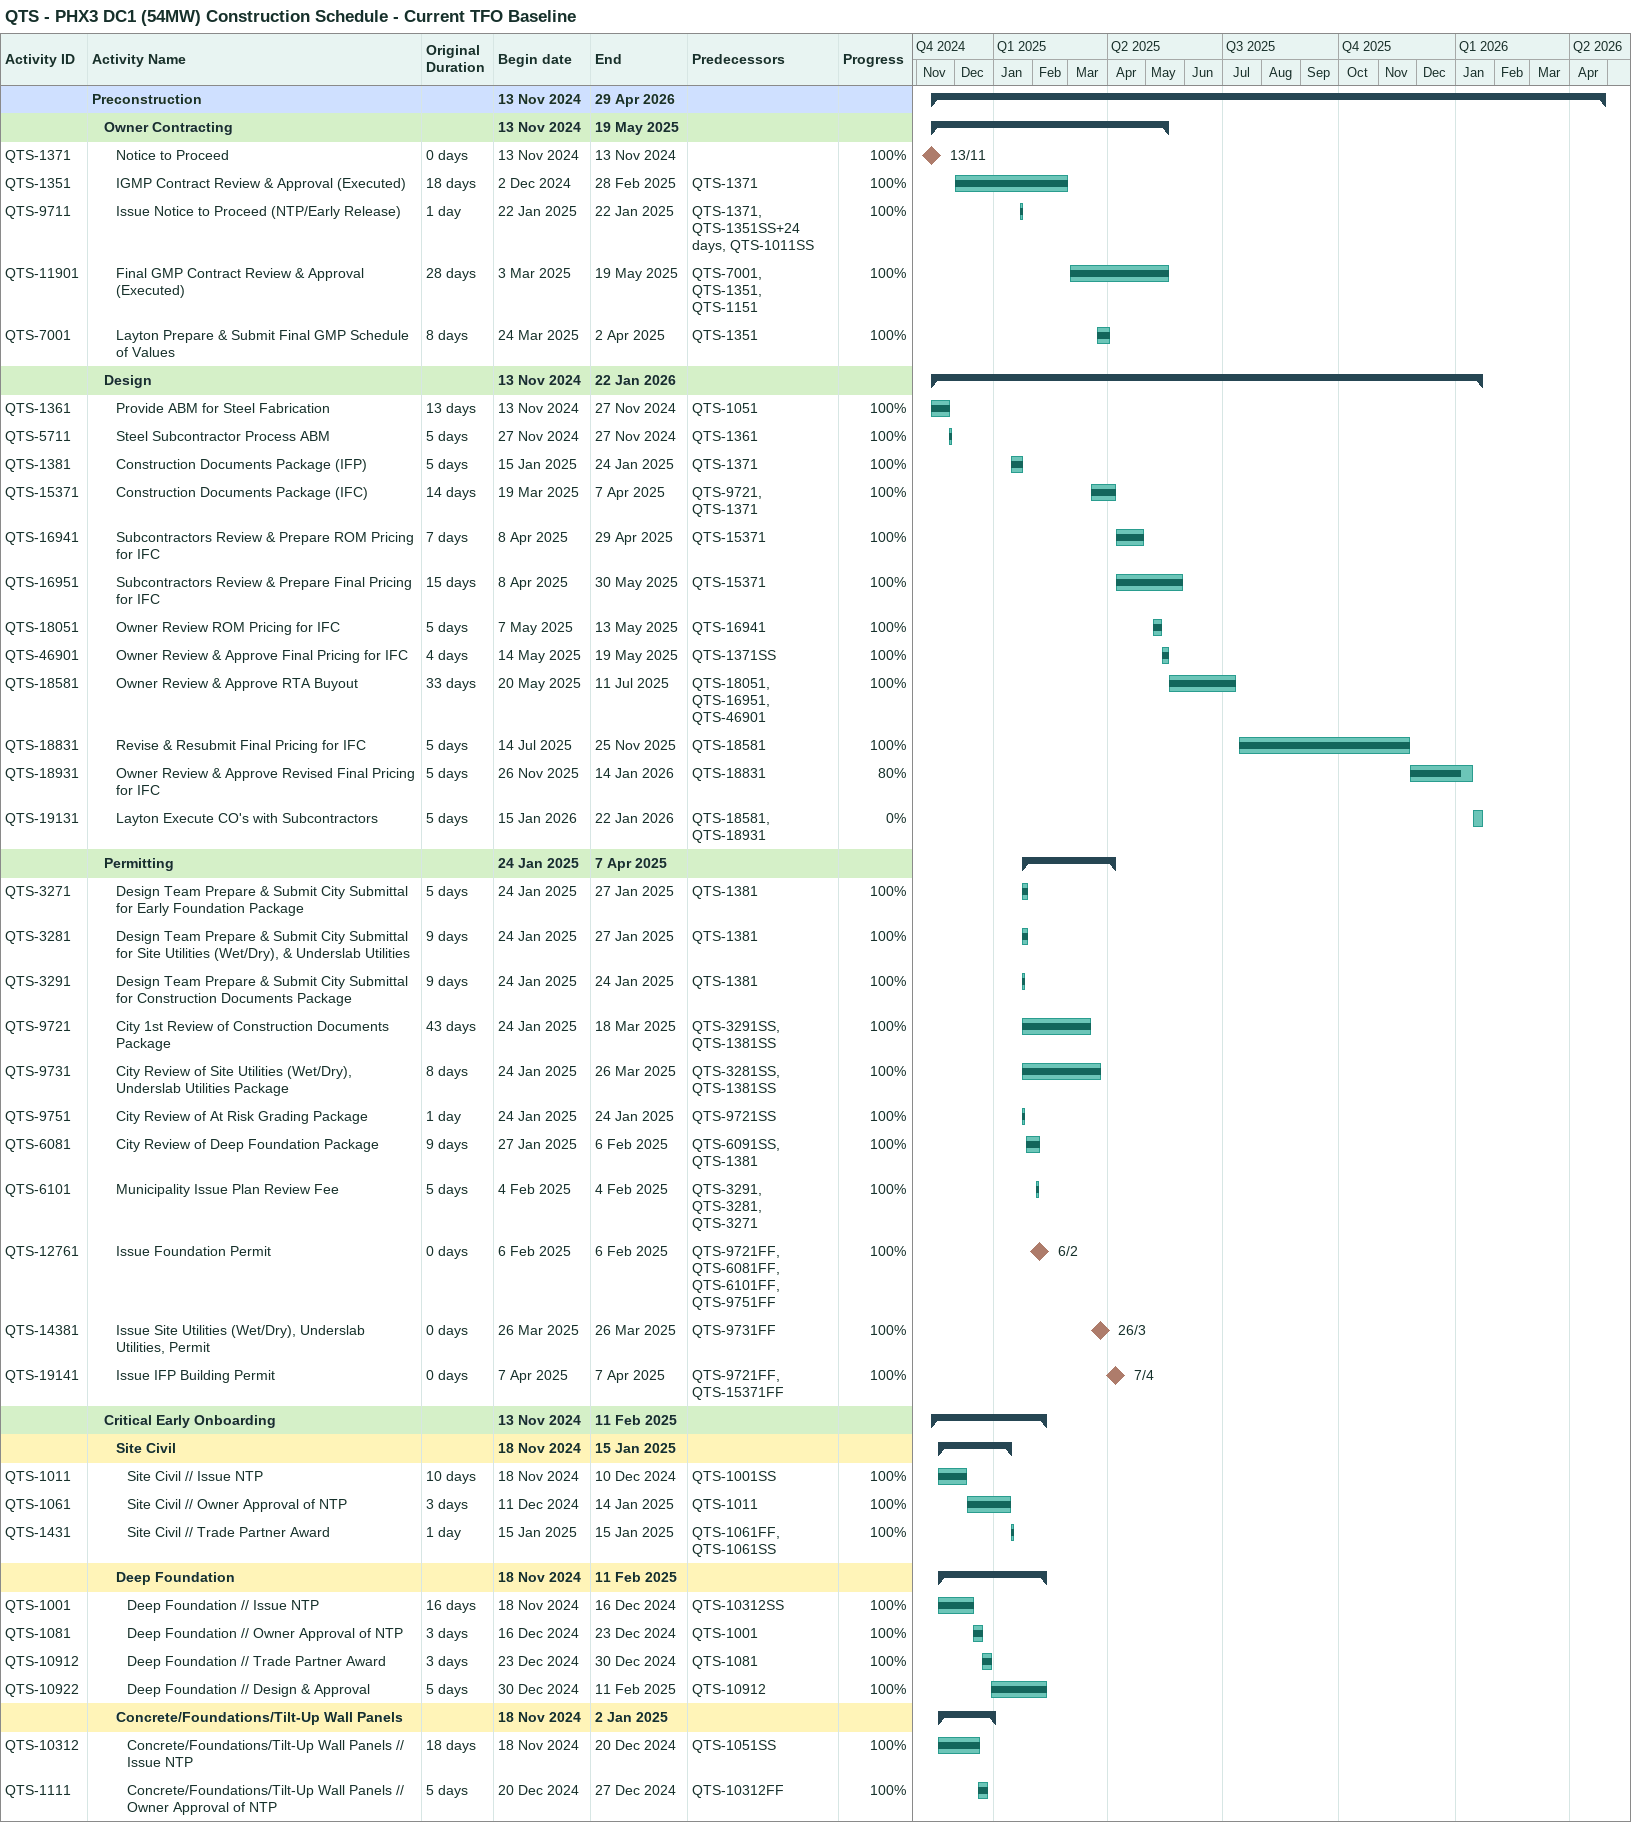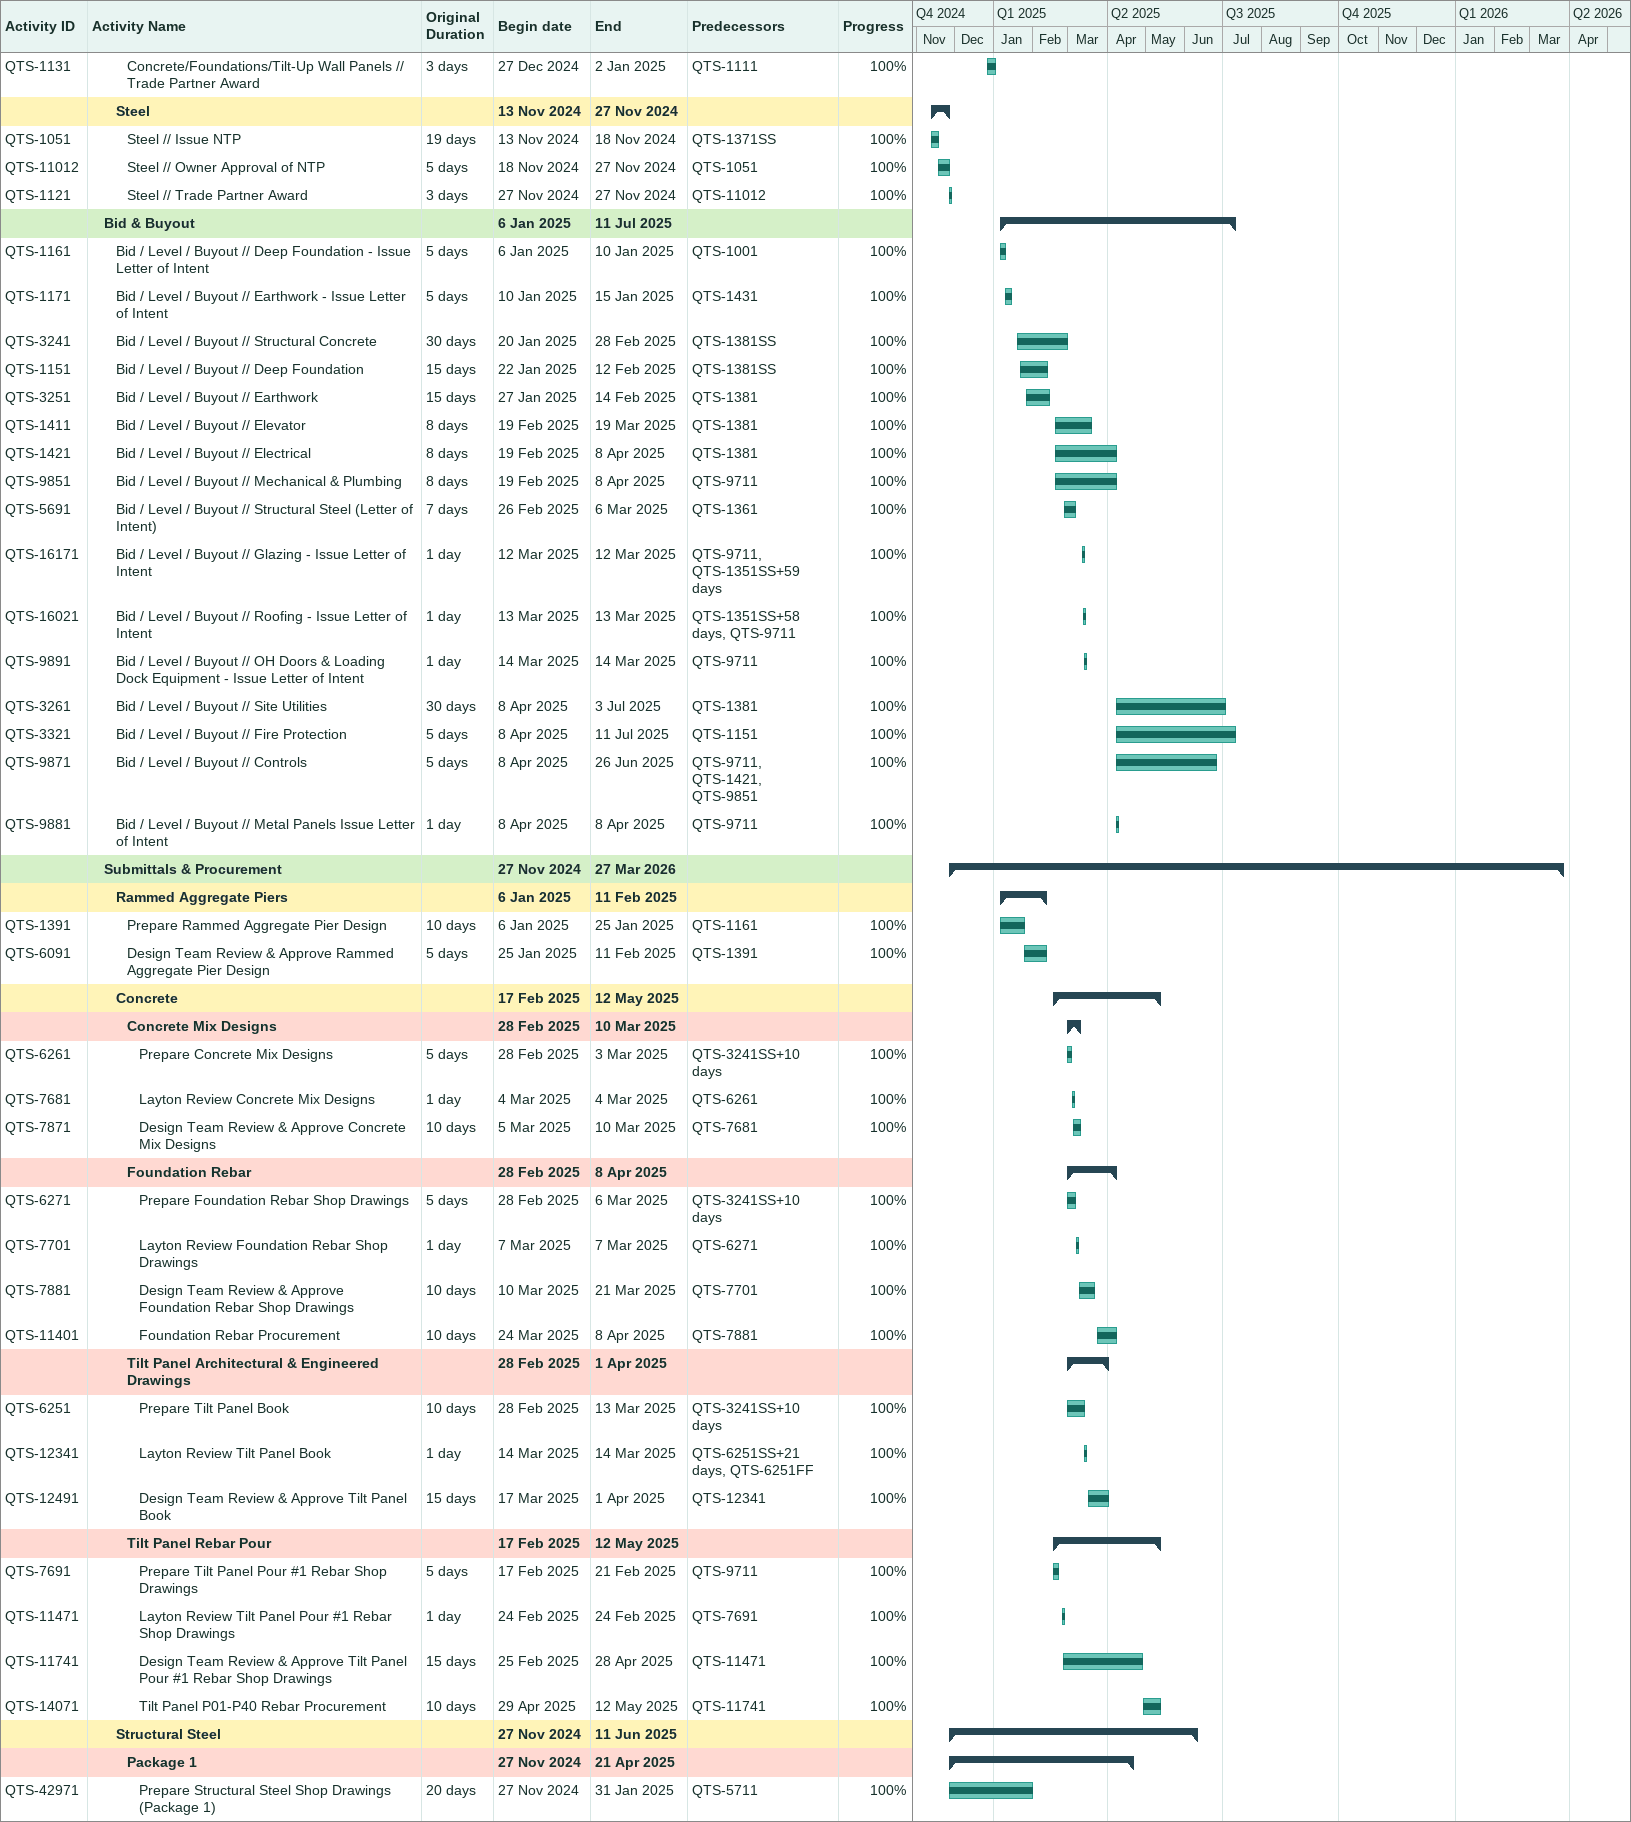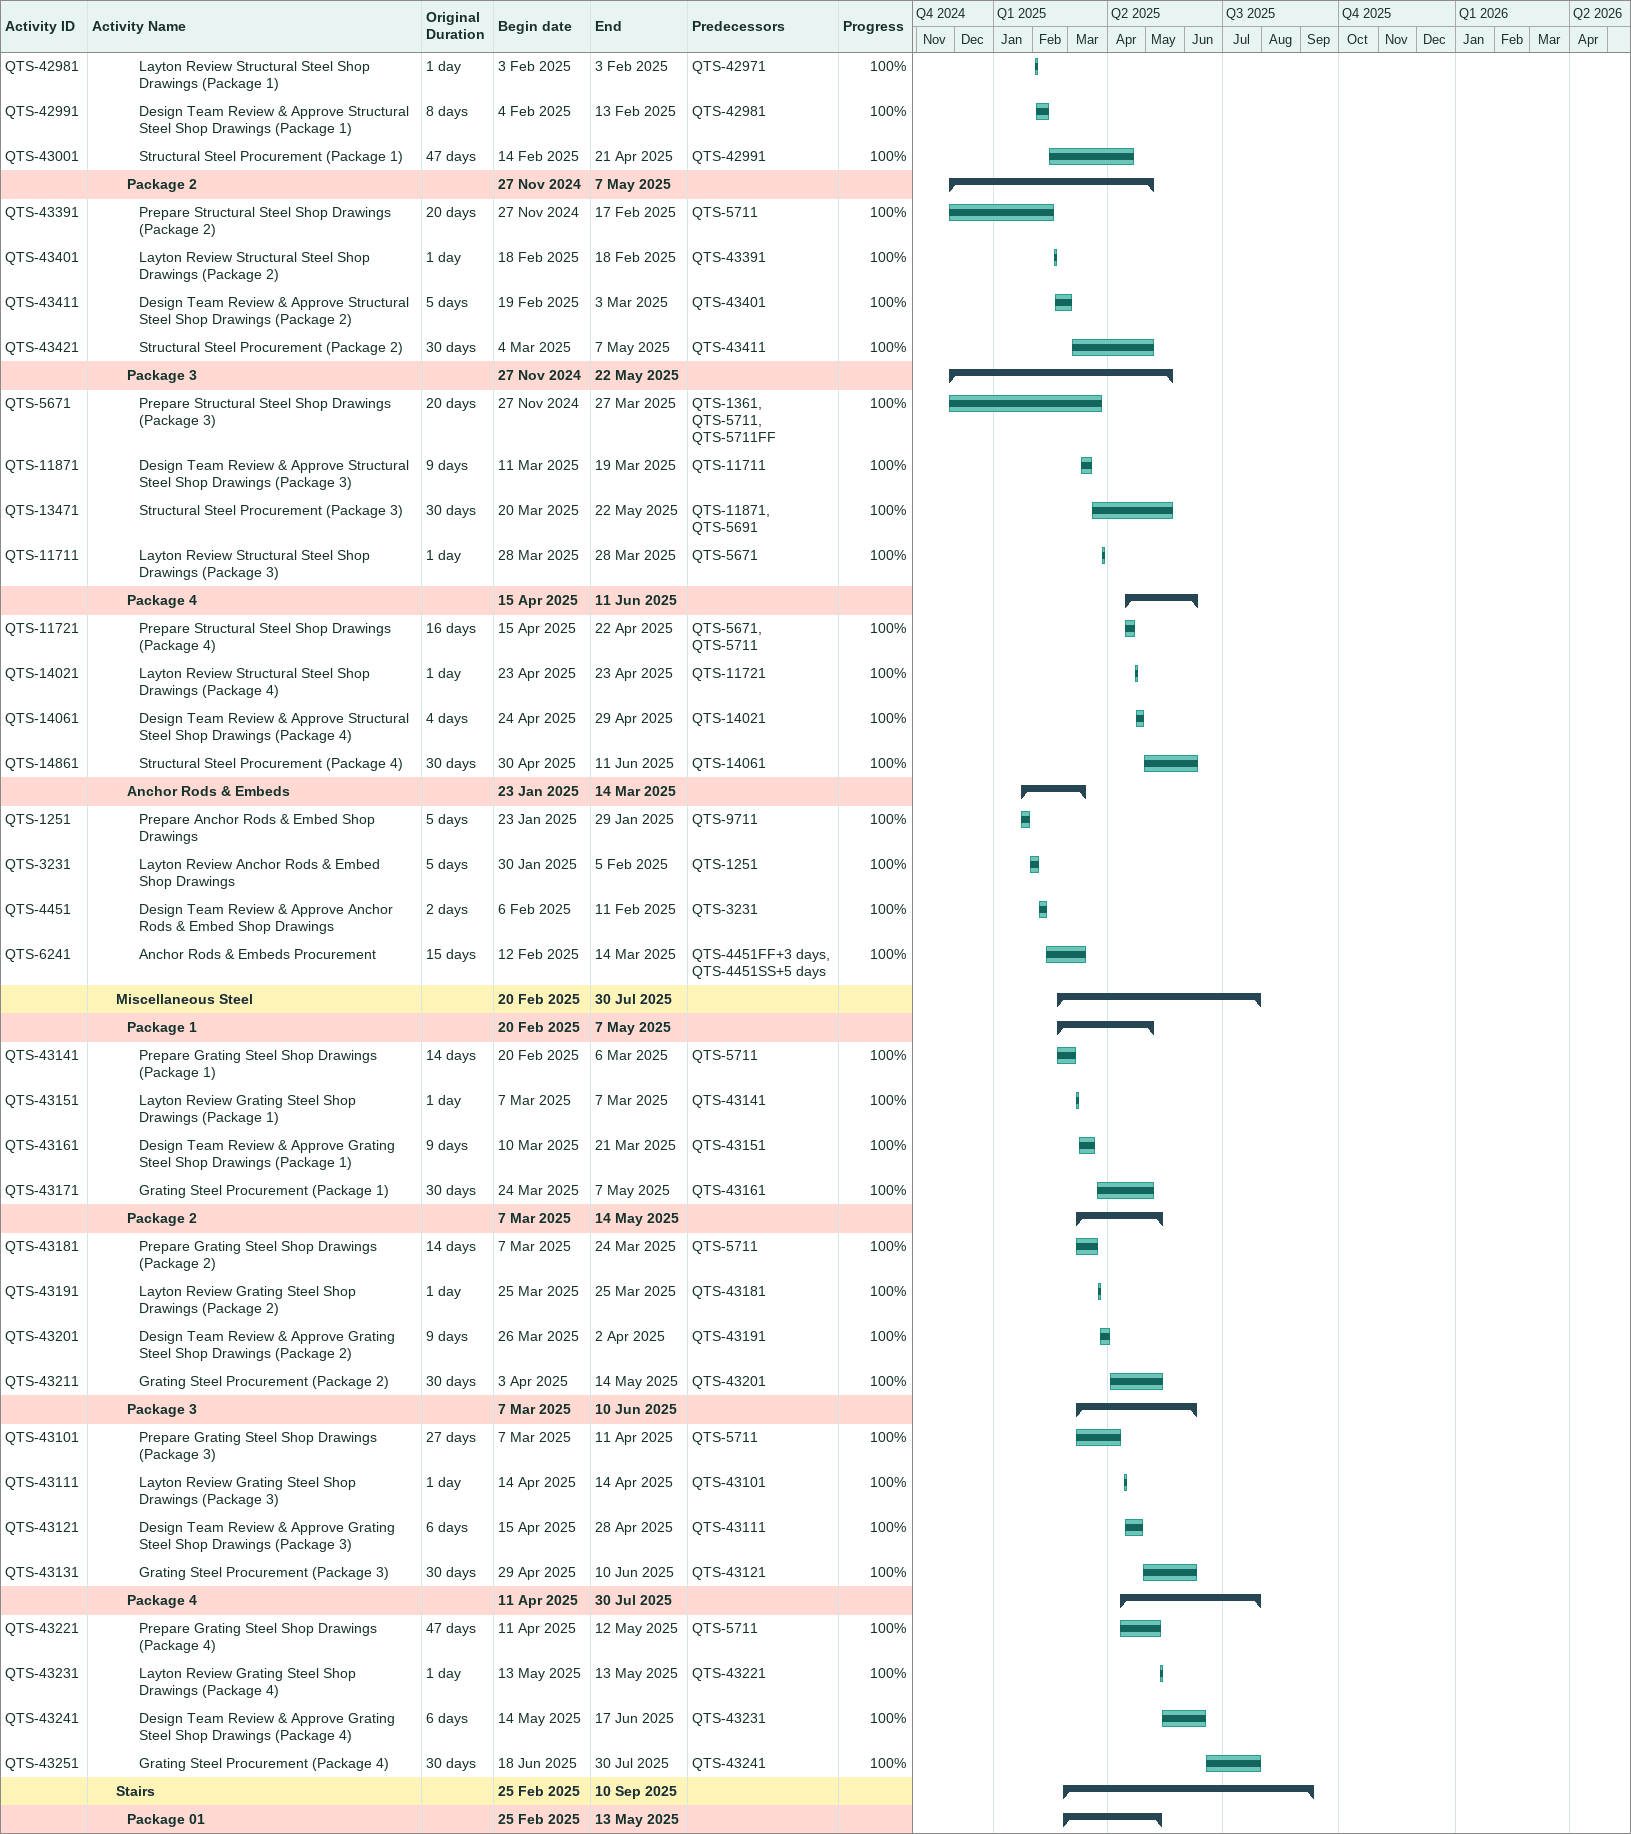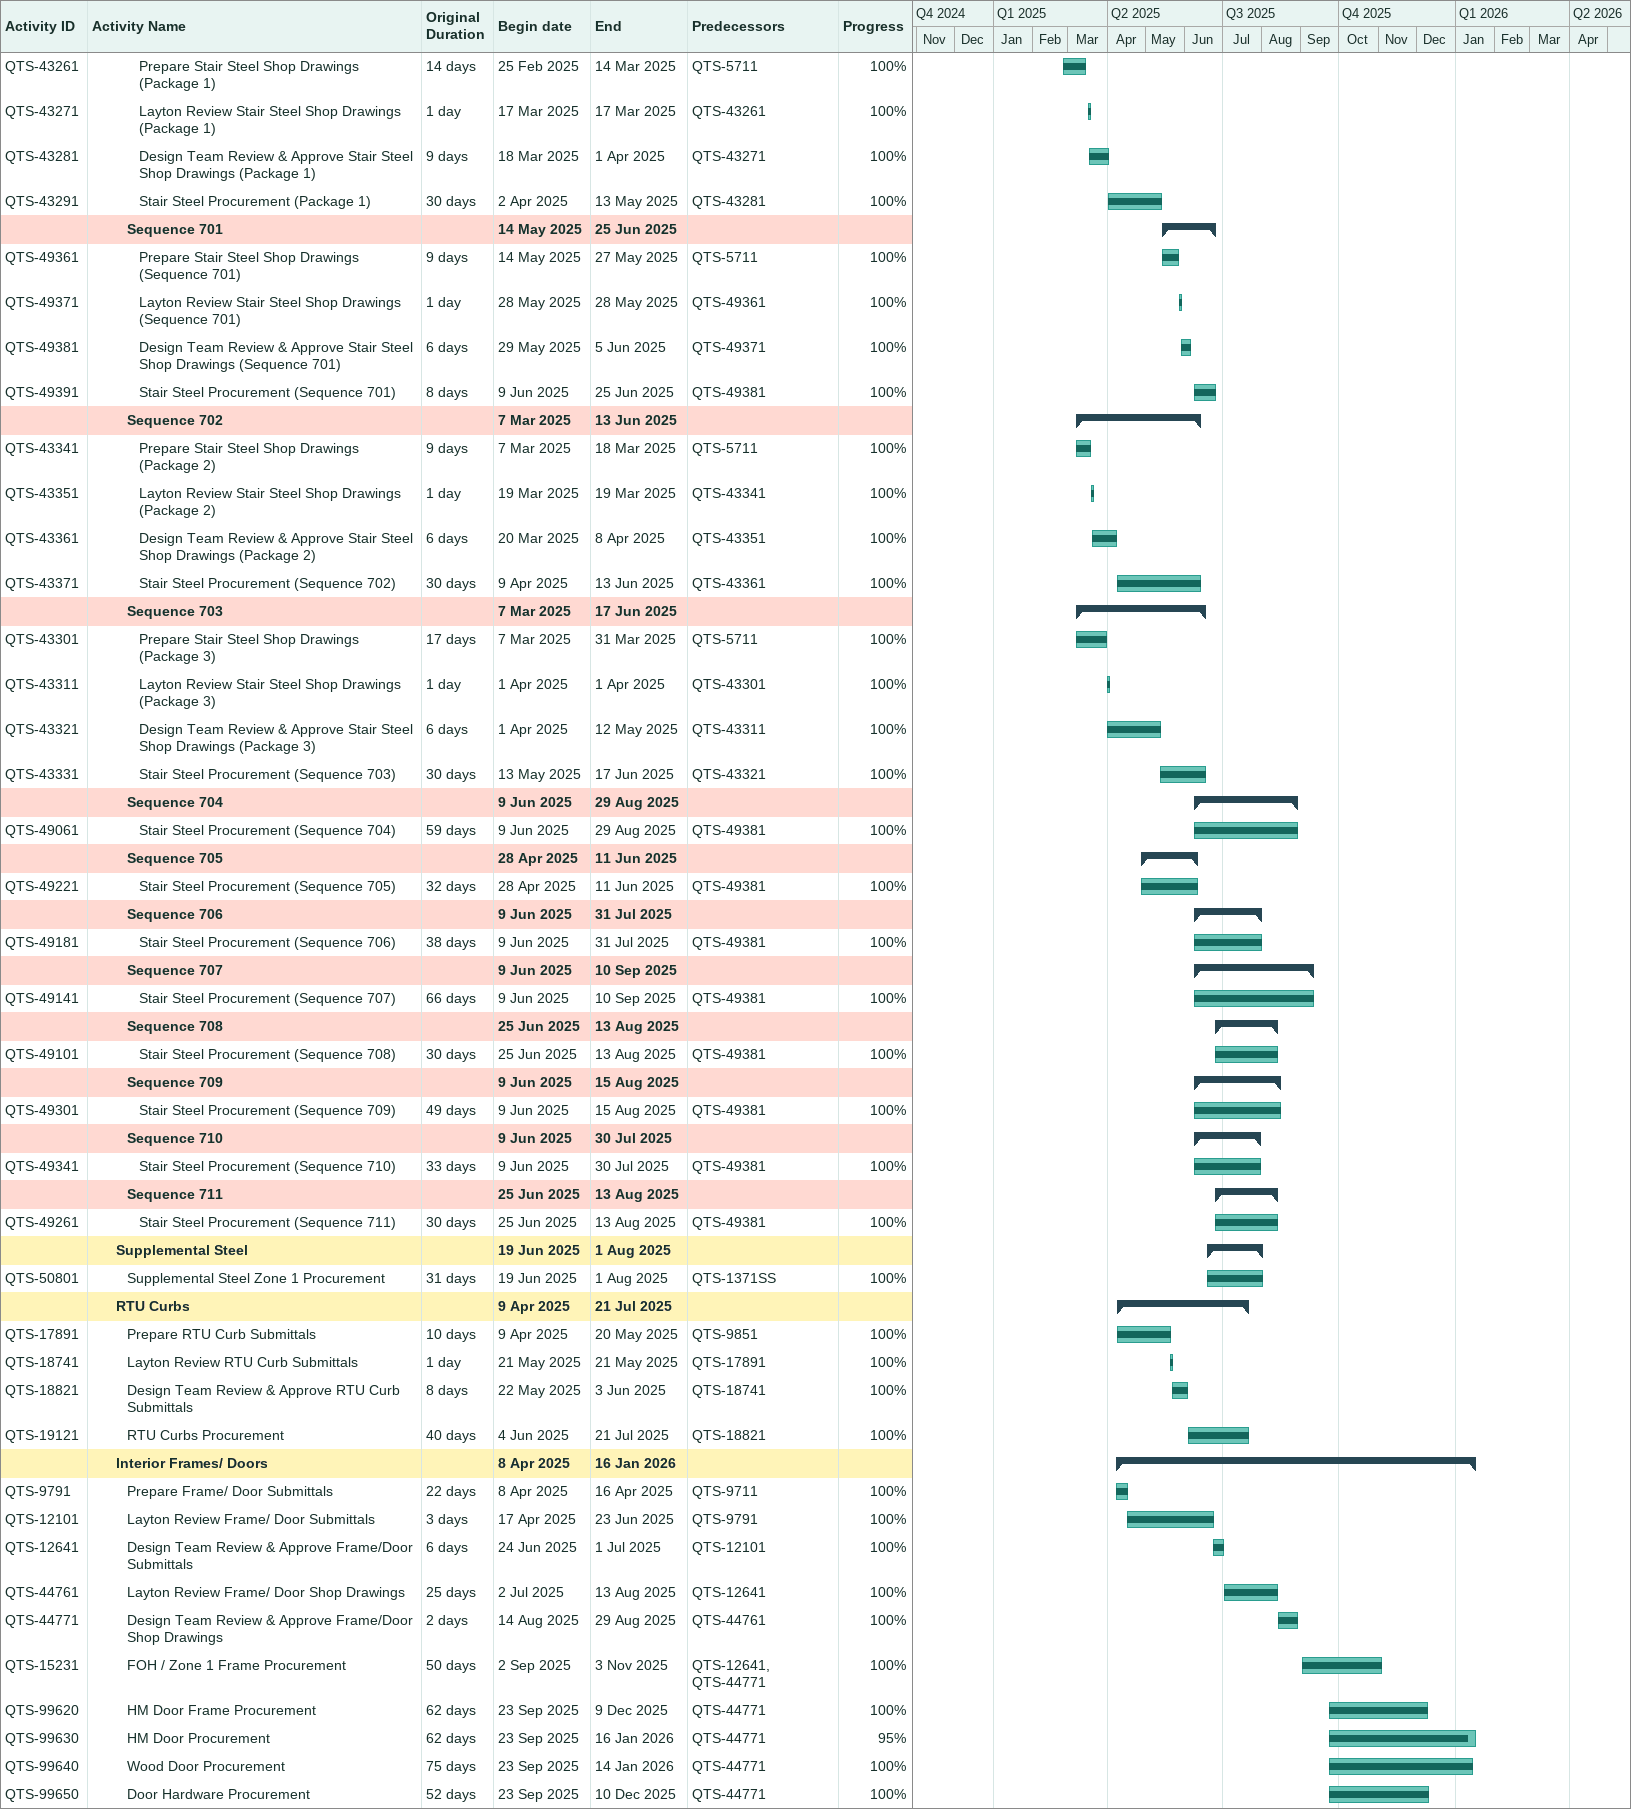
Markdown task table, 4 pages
QTS - PHX3 DC1 (54MW) Construction Schedule - Current TFO Baseline

| ID | Level | Task | Original duration | Start | Finish | Predecessors | % complete |
|---|---|---|---|---|---|---|---|
|  | 1 | **Preconstruction** |  | 2024-11-13 | 2026-04-29 |  |  |
|  | 2 | **Owner Contracting** |  | 2024-11-13 | 2025-05-19 |  |  |
| QTS-1371 | 3 | Notice to Proceed | 0d | 2024-11-13 | 2024-11-13 |  | 100 |
| QTS-1351 | 3 | IGMP Contract Review & Approval (Executed) | 18d | 2024-12-02 | 2025-02-28 | QTS-1371 | 100 |
| QTS-9711 | 3 | Issue Notice to Proceed (NTP/Early Release) | 1d | 2025-01-22 | 2025-01-22 | QTS-1371, QTS-1351SS+24d, QTS-1011SS | 100 |
| QTS-11901 | 3 | Final GMP Contract Review & Approval (Executed) | 28d | 2025-03-03 | 2025-05-19 | QTS-7001, QTS-1351, QTS-1151 | 100 |
| QTS-7001 | 3 | Layton Prepare & Submit Final GMP Schedule of Values | 8d | 2025-03-24 | 2025-04-02 | QTS-1351 | 100 |
|  | 2 | **Design** |  | 2024-11-13 | 2026-01-22 |  |  |
| QTS-1361 | 3 | Provide ABM for Steel Fabrication | 13d | 2024-11-13 | 2024-11-27 | QTS-1051 | 100 |
| QTS-5711 | 3 | Steel Subcontractor Process ABM | 5d | 2024-11-27 | 2024-11-27 | QTS-1361 | 100 |
| QTS-1381 | 3 | Construction Documents Package (IFP) | 5d | 2025-01-15 | 2025-01-24 | QTS-1371 | 100 |
| QTS-15371 | 3 | Construction Documents Package (IFC) | 14d | 2025-03-19 | 2025-04-07 | QTS-9721, QTS-1371 | 100 |
| QTS-16941 | 3 | Subcontractors Review & Prepare ROM Pricing for IFC | 7d | 2025-04-08 | 2025-04-29 | QTS-15371 | 100 |
| QTS-16951 | 3 | Subcontractors Review & Prepare Final Pricing for IFC | 15d | 2025-04-08 | 2025-05-30 | QTS-15371 | 100 |
| QTS-18051 | 3 | Owner Review ROM Pricing for IFC | 5d | 2025-05-07 | 2025-05-13 | QTS-16941 | 100 |
| QTS-46901 | 3 | Owner Review & Approve Final Pricing for IFC | 4d | 2025-05-14 | 2025-05-19 | QTS-1371SS | 100 |
| QTS-18581 | 3 | Owner Review & Approve RTA Buyout | 33d | 2025-05-20 | 2025-07-11 | QTS-18051, QTS-16951, QTS-46901 | 100 |
| QTS-18831 | 3 | Revise & Resubmit Final Pricing for IFC | 5d | 2025-07-14 | 2025-11-25 | QTS-18581 | 100 |
| QTS-18931 | 3 | Owner Review & Approve Revised Final Pricing for IFC | 5d | 2025-11-26 | 2026-01-14 | QTS-18831 | 80 |
| QTS-19131 | 3 | Layton Execute CO's with Subcontractors | 5d | 2026-01-15 | 2026-01-22 | QTS-18581, QTS-18931 | 0 |
|  | 2 | **Permitting** |  | 2025-01-24 | 2025-04-07 |  |  |
| QTS-3271 | 3 | Design Team Prepare & Submit City Submittal for Early Foundation Package | 5d | 2025-01-24 | 2025-01-27 | QTS-1381 | 100 |
| QTS-3281 | 3 | Design Team Prepare & Submit City Submittal for Site Utilities (Wet/Dry), & Underslab Utilities | 9d | 2025-01-24 | 2025-01-27 | QTS-1381 | 100 |
| QTS-3291 | 3 | Design Team Prepare & Submit City Submittal for Construction Documents Package | 9d | 2025-01-24 | 2025-01-24 | QTS-1381 | 100 |
| QTS-9721 | 3 | City 1st Review of Construction Documents Package | 43d | 2025-01-24 | 2025-03-18 | QTS-3291SS, QTS-1381SS | 100 |
| QTS-9731 | 3 | City Review of Site Utilities (Wet/Dry), Underslab Utilities Package | 8d | 2025-01-24 | 2025-03-26 | QTS-3281SS, QTS-1381SS | 100 |
| QTS-9751 | 3 | City Review of At Risk Grading Package | 1d | 2025-01-24 | 2025-01-24 | QTS-9721SS | 100 |
| QTS-6081 | 3 | City Review of Deep Foundation Package | 9d | 2025-01-27 | 2025-02-06 | QTS-6091SS, QTS-1381 | 100 |
| QTS-6101 | 3 | Municipality Issue Plan Review Fee | 5d | 2025-02-04 | 2025-02-04 | QTS-3291, QTS-3281, QTS-3271 | 100 |
| QTS-12761 | 3 | Issue Foundation Permit | 0d | 2025-02-06 | 2025-02-06 | QTS-9721FF, QTS-6081FF, QTS-6101FF, QTS-9751FF | 100 |
| QTS-14381 | 3 | Issue Site Utilities (Wet/Dry), Underslab Utilities, Permit | 0d | 2025-03-26 | 2025-03-26 | QTS-9731FF | 100 |
| QTS-19141 | 3 | Issue IFP Building Permit | 0d | 2025-04-07 | 2025-04-07 | QTS-9721FF, QTS-15371FF | 100 |
|  | 2 | **Critical Early Onboarding** |  | 2024-11-13 | 2025-02-11 |  |  |
|  | 3 | **Site Civil** |  | 2024-11-18 | 2025-01-15 |  |  |
| QTS-1011 | 4 | Site Civil // Issue NTP | 10d | 2024-11-18 | 2024-12-10 | QTS-1001SS | 100 |
| QTS-1061 | 4 | Site Civil // Owner Approval of NTP | 3d | 2024-12-11 | 2025-01-14 | QTS-1011 | 100 |
| QTS-1431 | 4 | Site Civil // Trade Partner Award | 1d | 2025-01-15 | 2025-01-15 | QTS-1061FF, QTS-1061SS | 100 |
|  | 3 | **Deep Foundation** |  | 2024-11-18 | 2025-02-11 |  |  |
| QTS-1001 | 4 | Deep Foundation // Issue NTP | 16d | 2024-11-18 | 2024-12-16 | QTS-10312SS | 100 |
| QTS-1081 | 4 | Deep Foundation // Owner Approval of NTP | 3d | 2024-12-16 | 2024-12-23 | QTS-1001 | 100 |
| QTS-10912 | 4 | Deep Foundation // Trade Partner Award | 3d | 2024-12-23 | 2024-12-30 | QTS-1081 | 100 |
| QTS-10922 | 4 | Deep Foundation // Design & Approval | 5d | 2024-12-30 | 2025-02-11 | QTS-10912 | 100 |
|  | 3 | **Concrete/Foundations/Tilt-Up Wall Panels** |  | 2024-11-18 | 2025-01-02 |  |  |
| QTS-10312 | 4 | Concrete/Foundations/Tilt-Up Wall Panels // Issue NTP | 18d | 2024-11-18 | 2024-12-20 | QTS-1051SS | 100 |
| QTS-1111 | 4 | Concrete/Foundations/Tilt-Up Wall Panels // Owner Approval of NTP | 5d | 2024-12-20 | 2024-12-27 | QTS-10312FF | 100 |
| QTS-1131 | 4 | Concrete/Foundations/Tilt-Up Wall Panels // Trade Partner Award | 3d | 2024-12-27 | 2025-01-02 | QTS-1111 | 100 |
|  | 3 | **Steel** |  | 2024-11-13 | 2024-11-27 |  |  |
| QTS-1051 | 4 | Steel // Issue NTP | 19d | 2024-11-13 | 2024-11-18 | QTS-1371SS | 100 |
| QTS-11012 | 4 | Steel // Owner Approval of NTP | 5d | 2024-11-18 | 2024-11-27 | QTS-1051 | 100 |
| QTS-1121 | 4 | Steel // Trade Partner Award | 3d | 2024-11-27 | 2024-11-27 | QTS-11012 | 100 |
|  | 2 | **Bid & Buyout** |  | 2025-01-06 | 2025-07-11 |  |  |
| QTS-1161 | 3 | Bid / Level / Buyout // Deep Foundation - Issue Letter of Intent | 5d | 2025-01-06 | 2025-01-10 | QTS-1001 | 100 |
| QTS-1171 | 3 | Bid / Level / Buyout // Earthwork - Issue Letter of Intent | 5d | 2025-01-10 | 2025-01-15 | QTS-1431 | 100 |
| QTS-3241 | 3 | Bid / Level / Buyout // Structural Concrete | 30d | 2025-01-20 | 2025-02-28 | QTS-1381SS | 100 |
| QTS-1151 | 3 | Bid / Level / Buyout // Deep Foundation | 15d | 2025-01-22 | 2025-02-12 | QTS-1381SS | 100 |
| QTS-3251 | 3 | Bid / Level / Buyout // Earthwork | 15d | 2025-01-27 | 2025-02-14 | QTS-1381 | 100 |
| QTS-1411 | 3 | Bid / Level / Buyout // Elevator | 8d | 2025-02-19 | 2025-03-19 | QTS-1381 | 100 |
| QTS-1421 | 3 | Bid / Level / Buyout // Electrical | 8d | 2025-02-19 | 2025-04-08 | QTS-1381 | 100 |
| QTS-9851 | 3 | Bid / Level / Buyout // Mechanical & Plumbing | 8d | 2025-02-19 | 2025-04-08 | QTS-9711 | 100 |
| QTS-5691 | 3 | Bid / Level / Buyout // Structural Steel (Letter of Intent) | 7d | 2025-02-26 | 2025-03-06 | QTS-1361 | 100 |
| QTS-16171 | 3 | Bid / Level / Buyout // Glazing - Issue Letter of Intent | 1d | 2025-03-12 | 2025-03-12 | QTS-9711, QTS-1351SS+59d | 100 |
| QTS-16021 | 3 | Bid / Level / Buyout // Roofing - Issue Letter of Intent | 1d | 2025-03-13 | 2025-03-13 | QTS-1351SS+58d, QTS-9711 | 100 |
| QTS-9891 | 3 | Bid / Level / Buyout // OH Doors & Loading Dock Equipment - Issue Letter of Intent | 1d | 2025-03-14 | 2025-03-14 | QTS-9711 | 100 |
| QTS-3261 | 3 | Bid / Level / Buyout // Site Utilities | 30d | 2025-04-08 | 2025-07-03 | QTS-1381 | 100 |
| QTS-3321 | 3 | Bid / Level / Buyout // Fire Protection | 5d | 2025-04-08 | 2025-07-11 | QTS-1151 | 100 |
| QTS-9871 | 3 | Bid / Level / Buyout // Controls | 5d | 2025-04-08 | 2025-06-26 | QTS-9711, QTS-1421, QTS-9851 | 100 |
| QTS-9881 | 3 | Bid / Level / Buyout // Metal Panels Issue Letter of Intent | 1d | 2025-04-08 | 2025-04-08 | QTS-9711 | 100 |
|  | 2 | **Submittals & Procurement** |  | 2024-11-27 | 2026-03-27 |  |  |
|  | 3 | **Rammed Aggregate Piers** |  | 2025-01-06 | 2025-02-11 |  |  |
| QTS-1391 | 4 | Prepare Rammed Aggregate Pier Design | 10d | 2025-01-06 | 2025-01-25 | QTS-1161 | 100 |
| QTS-6091 | 4 | Design Team Review & Approve Rammed Aggregate Pier Design | 5d | 2025-01-25 | 2025-02-11 | QTS-1391 | 100 |
|  | 3 | **Concrete** |  | 2025-02-17 | 2025-05-12 |  |  |
|  | 4 | **Concrete Mix Designs** |  | 2025-02-28 | 2025-03-10 |  |  |
| QTS-6261 | 5 | Prepare Concrete Mix Designs | 5d | 2025-02-28 | 2025-03-03 | QTS-3241SS+10d | 100 |
| QTS-7681 | 5 | Layton Review Concrete Mix Designs | 1d | 2025-03-04 | 2025-03-04 | QTS-6261 | 100 |
| QTS-7871 | 5 | Design Team Review & Approve Concrete Mix Designs | 10d | 2025-03-05 | 2025-03-10 | QTS-7681 | 100 |
|  | 4 | **Foundation Rebar** |  | 2025-02-28 | 2025-04-08 |  |  |
| QTS-6271 | 5 | Prepare Foundation Rebar Shop Drawings | 5d | 2025-02-28 | 2025-03-06 | QTS-3241SS+10d | 100 |
| QTS-7701 | 5 | Layton Review Foundation Rebar Shop Drawings | 1d | 2025-03-07 | 2025-03-07 | QTS-6271 | 100 |
| QTS-7881 | 5 | Design Team Review & Approve Foundation Rebar Shop Drawings | 10d | 2025-03-10 | 2025-03-21 | QTS-7701 | 100 |
| QTS-11401 | 5 | Foundation Rebar Procurement | 10d | 2025-03-24 | 2025-04-08 | QTS-7881 | 100 |
|  | 4 | **Tilt Panel Architectural & Engineered Drawings** |  | 2025-02-28 | 2025-04-01 |  |  |
| QTS-6251 | 5 | Prepare Tilt Panel Book | 10d | 2025-02-28 | 2025-03-13 | QTS-3241SS+10d | 100 |
| QTS-12341 | 5 | Layton Review Tilt Panel Book | 1d | 2025-03-14 | 2025-03-14 | QTS-6251SS+21d, QTS-6251FF | 100 |
| QTS-12491 | 5 | Design Team Review & Approve Tilt Panel Book | 15d | 2025-03-17 | 2025-04-01 | QTS-12341 | 100 |
|  | 4 | **Tilt Panel Rebar Pour** |  | 2025-02-17 | 2025-05-12 |  |  |
| QTS-7691 | 5 | Prepare Tilt Panel Pour #1 Rebar Shop Drawings | 5d | 2025-02-17 | 2025-02-21 | QTS-9711 | 100 |
| QTS-11471 | 5 | Layton Review Tilt Panel Pour #1 Rebar Shop Drawings | 1d | 2025-02-24 | 2025-02-24 | QTS-7691 | 100 |
| QTS-11741 | 5 | Design Team Review & Approve Tilt Panel Pour #1 Rebar Shop Drawings | 15d | 2025-02-25 | 2025-04-28 | QTS-11471 | 100 |
| QTS-14071 | 5 | Tilt Panel P01-P40 Rebar Procurement | 10d | 2025-04-29 | 2025-05-12 | QTS-11741 | 100 |
|  | 3 | **Structural Steel** |  | 2024-11-27 | 2025-06-11 |  |  |
|  | 4 | **Package 1** |  | 2024-11-27 | 2025-04-21 |  |  |
| QTS-42971 | 5 | Prepare Structural Steel Shop Drawings (Package 1) | 20d | 2024-11-27 | 2025-01-31 | QTS-5711 | 100 |
| QTS-42981 | 5 | Layton Review Structural Steel Shop Drawings (Package 1) | 1d | 2025-02-03 | 2025-02-03 | QTS-42971 | 100 |
| QTS-42991 | 5 | Design Team Review & Approve Structural Steel Shop Drawings (Package 1) | 8d | 2025-02-04 | 2025-02-13 | QTS-42981 | 100 |
| QTS-43001 | 5 | Structural Steel Procurement (Package 1) | 47d | 2025-02-14 | 2025-04-21 | QTS-42991 | 100 |
|  | 4 | **Package 2** |  | 2024-11-27 | 2025-05-07 |  |  |
| QTS-43391 | 5 | Prepare Structural Steel Shop Drawings (Package 2) | 20d | 2024-11-27 | 2025-02-17 | QTS-5711 | 100 |
| QTS-43401 | 5 | Layton Review Structural Steel Shop Drawings (Package 2) | 1d | 2025-02-18 | 2025-02-18 | QTS-43391 | 100 |
| QTS-43411 | 5 | Design Team Review & Approve Structural Steel Shop Drawings (Package 2) | 5d | 2025-02-19 | 2025-03-03 | QTS-43401 | 100 |
| QTS-43421 | 5 | Structural Steel Procurement (Package 2) | 30d | 2025-03-04 | 2025-05-07 | QTS-43411 | 100 |
|  | 4 | **Package 3** |  | 2024-11-27 | 2025-05-22 |  |  |
| QTS-5671 | 5 | Prepare Structural Steel Shop Drawings (Package 3) | 20d | 2024-11-27 | 2025-03-27 | QTS-1361, QTS-5711, QTS-5711FF | 100 |
| QTS-11871 | 5 | Design Team Review & Approve Structural Steel Shop Drawings (Package 3) | 9d | 2025-03-11 | 2025-03-19 | QTS-11711 | 100 |
| QTS-13471 | 5 | Structural Steel Procurement (Package 3) | 30d | 2025-03-20 | 2025-05-22 | QTS-11871, QTS-5691 | 100 |
| QTS-11711 | 5 | Layton Review Structural Steel Shop Drawings (Package 3) | 1d | 2025-03-28 | 2025-03-28 | QTS-5671 | 100 |
|  | 4 | **Package 4** |  | 2025-04-15 | 2025-06-11 |  |  |
| QTS-11721 | 5 | Prepare Structural Steel Shop Drawings (Package 4) | 16d | 2025-04-15 | 2025-04-22 | QTS-5671, QTS-5711 | 100 |
| QTS-14021 | 5 | Layton Review Structural Steel Shop Drawings (Package 4) | 1d | 2025-04-23 | 2025-04-23 | QTS-11721 | 100 |
| QTS-14061 | 5 | Design Team Review & Approve Structural Steel Shop Drawings (Package 4) | 4d | 2025-04-24 | 2025-04-29 | QTS-14021 | 100 |
| QTS-14861 | 5 | Structural Steel Procurement (Package 4) | 30d | 2025-04-30 | 2025-06-11 | QTS-14061 | 100 |
|  | 4 | **Anchor Rods & Embeds** |  | 2025-01-23 | 2025-03-14 |  |  |
| QTS-1251 | 5 | Prepare Anchor Rods & Embed Shop Drawings | 5d | 2025-01-23 | 2025-01-29 | QTS-9711 | 100 |
| QTS-3231 | 5 | Layton Review Anchor Rods & Embed Shop Drawings | 5d | 2025-01-30 | 2025-02-05 | QTS-1251 | 100 |
| QTS-4451 | 5 | Design Team Review & Approve Anchor Rods & Embed Shop Drawings | 2d | 2025-02-06 | 2025-02-11 | QTS-3231 | 100 |
| QTS-6241 | 5 | Anchor Rods & Embeds Procurement | 15d | 2025-02-12 | 2025-03-14 | QTS-4451FF+3d, QTS-4451SS+5d | 100 |
|  | 3 | **Miscellaneous Steel** |  | 2025-02-20 | 2025-07-30 |  |  |
|  | 4 | **Package 1** |  | 2025-02-20 | 2025-05-07 |  |  |
| QTS-43141 | 5 | Prepare Grating Steel Shop Drawings (Package 1) | 14d | 2025-02-20 | 2025-03-06 | QTS-5711 | 100 |
| QTS-43151 | 5 | Layton Review Grating Steel Shop Drawings (Package 1) | 1d | 2025-03-07 | 2025-03-07 | QTS-43141 | 100 |
| QTS-43161 | 5 | Design Team Review & Approve Grating Steel Shop Drawings (Package 1) | 9d | 2025-03-10 | 2025-03-21 | QTS-43151 | 100 |
| QTS-43171 | 5 | Grating Steel Procurement (Package 1) | 30d | 2025-03-24 | 2025-05-07 | QTS-43161 | 100 |
|  | 4 | **Package 2** |  | 2025-03-07 | 2025-05-14 |  |  |
| QTS-43181 | 5 | Prepare Grating Steel Shop Drawings (Package 2) | 14d | 2025-03-07 | 2025-03-24 | QTS-5711 | 100 |
| QTS-43191 | 5 | Layton Review Grating Steel Shop Drawings (Package 2) | 1d | 2025-03-25 | 2025-03-25 | QTS-43181 | 100 |
| QTS-43201 | 5 | Design Team Review & Approve Grating Steel Shop Drawings (Package 2) | 9d | 2025-03-26 | 2025-04-02 | QTS-43191 | 100 |
| QTS-43211 | 5 | Grating Steel Procurement (Package 2) | 30d | 2025-04-03 | 2025-05-14 | QTS-43201 | 100 |
|  | 4 | **Package 3** |  | 2025-03-07 | 2025-06-10 |  |  |
| QTS-43101 | 5 | Prepare Grating Steel Shop Drawings (Package 3) | 27d | 2025-03-07 | 2025-04-11 | QTS-5711 | 100 |
| QTS-43111 | 5 | Layton Review Grating Steel Shop Drawings (Package 3) | 1d | 2025-04-14 | 2025-04-14 | QTS-43101 | 100 |
| QTS-43121 | 5 | Design Team Review & Approve Grating Steel Shop Drawings (Package 3) | 6d | 2025-04-15 | 2025-04-28 | QTS-43111 | 100 |
| QTS-43131 | 5 | Grating Steel Procurement (Package 3) | 30d | 2025-04-29 | 2025-06-10 | QTS-43121 | 100 |
|  | 4 | **Package 4** |  | 2025-04-11 | 2025-07-30 |  |  |
| QTS-43221 | 5 | Prepare Grating Steel Shop Drawings (Package 4) | 47d | 2025-04-11 | 2025-05-12 | QTS-5711 | 100 |
| QTS-43231 | 5 | Layton Review Grating Steel Shop Drawings (Package 4) | 1d | 2025-05-13 | 2025-05-13 | QTS-43221 | 100 |
| QTS-43241 | 5 | Design Team Review & Approve Grating Steel Shop Drawings (Package 4) | 6d | 2025-05-14 | 2025-06-17 | QTS-43231 | 100 |
| QTS-43251 | 5 | Grating Steel Procurement (Package 4) | 30d | 2025-06-18 | 2025-07-30 | QTS-43241 | 100 |
|  | 3 | **Stairs** |  | 2025-02-25 | 2025-09-10 |  |  |
|  | 4 | **Package 01** |  | 2025-02-25 | 2025-05-13 |  |  |
| QTS-43261 | 5 | Prepare Stair Steel Shop Drawings (Package 1) | 14d | 2025-02-25 | 2025-03-14 | QTS-5711 | 100 |
| QTS-43271 | 5 | Layton Review Stair Steel Shop Drawings (Package 1) | 1d | 2025-03-17 | 2025-03-17 | QTS-43261 | 100 |
| QTS-43281 | 5 | Design Team Review & Approve Stair Steel Shop Drawings (Package 1) | 9d | 2025-03-18 | 2025-04-01 | QTS-43271 | 100 |
| QTS-43291 | 5 | Stair Steel Procurement (Package 1) | 30d | 2025-04-02 | 2025-05-13 | QTS-43281 | 100 |
|  | 4 | **Sequence 701** |  | 2025-05-14 | 2025-06-25 |  |  |
| QTS-49361 | 5 | Prepare Stair Steel Shop Drawings (Sequence 701) | 9d | 2025-05-14 | 2025-05-27 | QTS-5711 | 100 |
| QTS-49371 | 5 | Layton Review Stair Steel Shop Drawings (Sequence 701) | 1d | 2025-05-28 | 2025-05-28 | QTS-49361 | 100 |
| QTS-49381 | 5 | Design Team Review & Approve Stair Steel Shop Drawings (Sequence 701) | 6d | 2025-05-29 | 2025-06-05 | QTS-49371 | 100 |
| QTS-49391 | 5 | Stair Steel Procurement (Sequence 701) | 8d | 2025-06-09 | 2025-06-25 | QTS-49381 | 100 |
|  | 4 | **Sequence 702** |  | 2025-03-07 | 2025-06-13 |  |  |
| QTS-43341 | 5 | Prepare Stair Steel Shop Drawings (Package 2) | 9d | 2025-03-07 | 2025-03-18 | QTS-5711 | 100 |
| QTS-43351 | 5 | Layton Review Stair Steel Shop Drawings (Package 2) | 1d | 2025-03-19 | 2025-03-19 | QTS-43341 | 100 |
| QTS-43361 | 5 | Design Team Review & Approve Stair Steel Shop Drawings (Package 2) | 6d | 2025-03-20 | 2025-04-08 | QTS-43351 | 100 |
| QTS-43371 | 5 | Stair Steel Procurement (Sequence 702) | 30d | 2025-04-09 | 2025-06-13 | QTS-43361 | 100 |
|  | 4 | **Sequence 703** |  | 2025-03-07 | 2025-06-17 |  |  |
| QTS-43301 | 5 | Prepare Stair Steel Shop Drawings (Package 3) | 17d | 2025-03-07 | 2025-03-31 | QTS-5711 | 100 |
| QTS-43311 | 5 | Layton Review Stair Steel Shop Drawings (Package 3) | 1d | 2025-04-01 | 2025-04-01 | QTS-43301 | 100 |
| QTS-43321 | 5 | Design Team Review & Approve Stair Steel Shop Drawings (Package 3) | 6d | 2025-04-01 | 2025-05-12 | QTS-43311 | 100 |
| QTS-43331 | 5 | Stair Steel Procurement (Sequence 703) | 30d | 2025-05-13 | 2025-06-17 | QTS-43321 | 100 |
|  | 4 | **Sequence 704** |  | 2025-06-09 | 2025-08-29 |  |  |
| QTS-49061 | 5 | Stair Steel Procurement (Sequence 704) | 59d | 2025-06-09 | 2025-08-29 | QTS-49381 | 100 |
|  | 4 | **Sequence 705** |  | 2025-04-28 | 2025-06-11 |  |  |
| QTS-49221 | 5 | Stair Steel Procurement (Sequence 705) | 32d | 2025-04-28 | 2025-06-11 | QTS-49381 | 100 |
|  | 4 | **Sequence 706** |  | 2025-06-09 | 2025-07-31 |  |  |
| QTS-49181 | 5 | Stair Steel Procurement (Sequence 706) | 38d | 2025-06-09 | 2025-07-31 | QTS-49381 | 100 |
|  | 4 | **Sequence 707** |  | 2025-06-09 | 2025-09-10 |  |  |
| QTS-49141 | 5 | Stair Steel Procurement (Sequence 707) | 66d | 2025-06-09 | 2025-09-10 | QTS-49381 | 100 |
|  | 4 | **Sequence 708** |  | 2025-06-25 | 2025-08-13 |  |  |
| QTS-49101 | 5 | Stair Steel Procurement (Sequence 708) | 30d | 2025-06-25 | 2025-08-13 | QTS-49381 | 100 |
|  | 4 | **Sequence 709** |  | 2025-06-09 | 2025-08-15 |  |  |
| QTS-49301 | 5 | Stair Steel Procurement (Sequence 709) | 49d | 2025-06-09 | 2025-08-15 | QTS-49381 | 100 |
|  | 4 | **Sequence 710** |  | 2025-06-09 | 2025-07-30 |  |  |
| QTS-49341 | 5 | Stair Steel Procurement (Sequence 710) | 33d | 2025-06-09 | 2025-07-30 | QTS-49381 | 100 |
|  | 4 | **Sequence 711** |  | 2025-06-25 | 2025-08-13 |  |  |
| QTS-49261 | 5 | Stair Steel Procurement (Sequence 711) | 30d | 2025-06-25 | 2025-08-13 | QTS-49381 | 100 |
|  | 3 | **Supplemental Steel** |  | 2025-06-19 | 2025-08-01 |  |  |
| QTS-50801 | 4 | Supplemental Steel Zone 1 Procurement | 31d | 2025-06-19 | 2025-08-01 | QTS-1371SS | 100 |
|  | 3 | **RTU Curbs** |  | 2025-04-09 | 2025-07-21 |  |  |
| QTS-17891 | 4 | Prepare RTU Curb Submittals | 10d | 2025-04-09 | 2025-05-20 | QTS-9851 | 100 |
| QTS-18741 | 4 | Layton Review RTU Curb Submittals | 1d | 2025-05-21 | 2025-05-21 | QTS-17891 | 100 |
| QTS-18821 | 4 | Design Team Review & Approve RTU Curb Submittals | 8d | 2025-05-22 | 2025-06-03 | QTS-18741 | 100 |
| QTS-19121 | 4 | RTU Curbs Procurement | 40d | 2025-06-04 | 2025-07-21 | QTS-18821 | 100 |
|  | 3 | **Interior Frames/ Doors** |  | 2025-04-08 | 2026-01-16 |  |  |
| QTS-9791 | 4 | Prepare Frame/ Door Submittals | 22d | 2025-04-08 | 2025-04-16 | QTS-9711 | 100 |
| QTS-12101 | 4 | Layton Review Frame/ Door Submittals | 3d | 2025-04-17 | 2025-06-23 | QTS-9791 | 100 |
| QTS-12641 | 4 | Design Team Review & Approve Frame/Door Submittals | 6d | 2025-06-24 | 2025-07-01 | QTS-12101 | 100 |
| QTS-44761 | 4 | Layton Review Frame/ Door Shop Drawings | 25d | 2025-07-02 | 2025-08-13 | QTS-12641 | 100 |
| QTS-44771 | 4 | Design Team Review & Approve Frame/Door Shop Drawings | 2d | 2025-08-14 | 2025-08-29 | QTS-44761 | 100 |
| QTS-15231 | 4 | FOH / Zone 1 Frame Procurement | 50d | 2025-09-02 | 2025-11-03 | QTS-12641, QTS-44771 | 100 |
| QTS-99620 | 4 | HM Door Frame Procurement | 62d | 2025-09-23 | 2025-12-09 | QTS-44771 | 100 |
| QTS-99630 | 4 | HM Door Procurement | 62d | 2025-09-23 | 2026-01-16 | QTS-44771 | 95 |
| QTS-99640 | 4 | Wood Door Procurement | 75d | 2025-09-23 | 2026-01-14 | QTS-44771 | 100 |
| QTS-99650 | 4 | Door Hardware Procurement | 52d | 2025-09-23 | 2025-12-10 | QTS-44771 | 100 |
